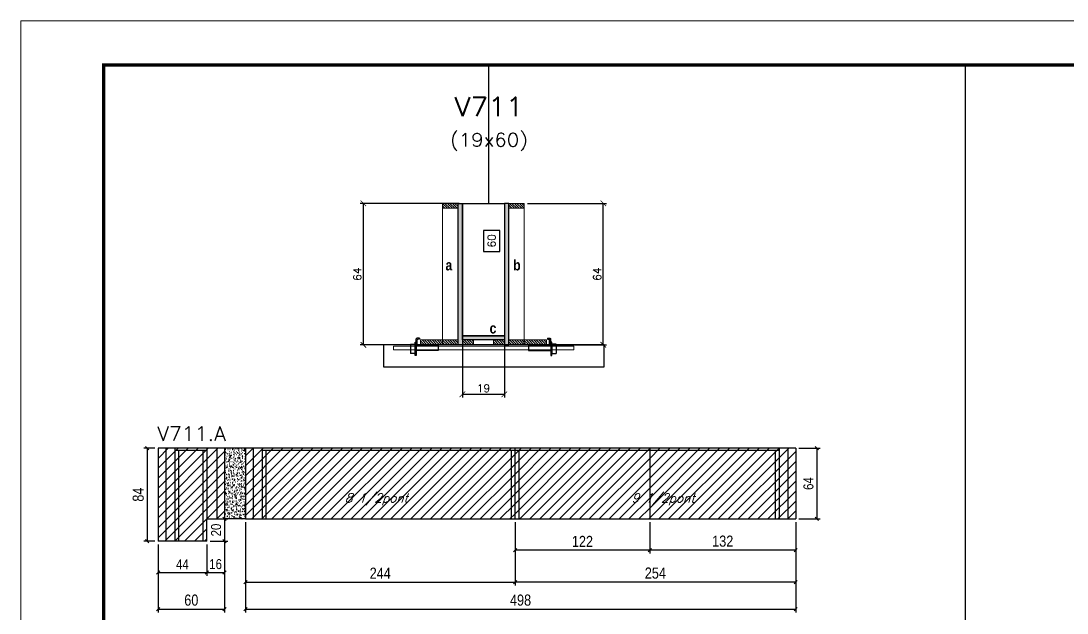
# Model space of a CAD drawing. Extents: x -20960 to -5926, y -2106 to 21915.
# Drawn here: x -10608 to -9662, y 16785 to 17321 of the extents above; entities that cross this region are included whole.
import ezdxf
from ezdxf.enums import TextEntityAlignment as Align

# ---------------------------------------------------------------- set-up
doc = ezdxf.new("R2010")
doc.units = 0
doc.linetypes.add('DASHED', pattern=[0.75, 0.5, -0.25])
doc.linetypes.add('HIDDEN', pattern=[0.375, 0.25, -0.125])
for name, color, linetype in [('barrote', 251, 'Continuous'), ('COTA', 241, 'Continuous'), ('Cota Seção (2x)', 4, 'Continuous'), ('detalhes', 4, 'Continuous'), ('Painéis', 200, 'Continuous'), ('presilha', 1, 'Continuous'), ('Reaproveitamento', 251, 'Continuous'), ('SARR_2.2x7', 40, 'Continuous'), ('SARR_3.5x7', 81, 'Continuous'), ('texto', 7, 'Continuous'), ('Texto de Titulo', 7, 'Continuous'), ('Texto Qtd Sarr', 242, 'Continuous')]:
    doc.layers.add(name, color=color, linetype=linetype)
for name, color, linetype, lineweight in [('CONCRETO', 251, 'Continuous', 25), ('Folhas', 255, 'Continuous', 9), ('Hachura', 251, 'Continuous', 9), ('Madeira', 126, 'Continuous', 18), ('SARRAFO DE PRESSAO', 251, 'DASHED', 9), ('SCO-___-LAJ', 2, 'Continuous', 0), ('Texto Seção', 7, 'Continuous', 15)]:
    doc.layers.add(name, color=color, linetype=linetype, lineweight=lineweight)
doc.styles.add('COTA TECNICA', font='techl___.ttf', dxfattribs={"height": 10})
doc.styles.add('COTA TECNICA-50', font='techl___.ttf', dxfattribs={"height": 9})
doc.styles.add('REGUA-120', font='ROMANS.shx', dxfattribs={"height": 15})
doc.styles.add('Romans', font='romans.shx')
doc.styles.add('TECNICA', font='techb___.ttf', dxfattribs={"height": 10})
doc.dimstyles.new('COTA PAINEL-50', dxfattribs={"dimtxt": 9, "dimasz": 3, "dimexe": 3, "dimexo": 3, "dimgap": 3, "dimtad": 1, "dimdec": 1, "dimzin": 12, "dimdsep": 46, "dimtxsty": 'COTA TECNICA-50', "dimblk1": 'OBLIQUE', "dimblk2": 'OBLIQUE', "dimsah": 1, "dimcen": 0.9, "dimclrd": 4, "dimclre": 4, "dimclrt": 240, "dimadec": 1, "dimazin": 3, "dimtfac": 1, "dimtdec": 1, "dimtmove": 0, "dimatfit": 3, "dimfxl": 1, "dimtolj": 1, "dimtzin": 12, "dimarcsym": 0})
doc.dimstyles.new('Cota Seção (2x)', dxfattribs={"dimtxt": 7, "dimasz": 5, "dimexe": 3, "dimexo": 3, "dimgap": 2, "dimtad": 3, "dimdec": 1, "dimlfac": 0.5, "dimzin": 12, "dimdsep": 46, "dimtxsty": 'Romans', "dimblk": 'ARCHTICK', "dimcen": 0, "dimclrd": 4, "dimclre": 4, "dimclrt": 1, "dimadec": 1, "dimazin": 3, "dimtfac": 1, "dimtdec": 1, "dimtmove": 0, "dimatfit": 3, "dimldrblk": 'OBLIQUE', "dimfxl": 1, "dimtolj": 1, "dimtzin": 12, "dimarcsym": 0})
doc.dimstyles.new('Cota Seção interna', dxfattribs={"dimtxt": 7, "dimasz": 6, "dimexe": 0.18, "dimexo": 2, "dimgap": -4, "dimtad": 3, "dimdec": 1, "dimlfac": 0.5, "dimzin": 12, "dimdsep": 46, "dimtxsty": 'Romans', "dimblk": 'ARCHTICK', "dimcen": 0.09, "dimse1": 1, "dimse2": 1, "dimsd1": 1, "dimsd2": 1, "dimclrd": 180, "dimclre": 5, "dimclrt": 1, "dimadec": 0, "dimazin": 3, "dimtfac": 1, "dimtdec": 1, "dimtofl": 0, "dimtmove": 0, "dimatfit": 3, "dimldrblk": 'ARCHTICK', "dimfxl": 1, "dimtolj": 1, "dimtzin": 0, "dimarcsym": 0})
doc.dimstyles.new('PAINEL', dxfattribs={"dimtxt": 10, "dimasz": 3, "dimexe": 3, "dimexo": 3, "dimgap": 3, "dimtad": 1, "dimdec": 1, "dimzin": 12, "dimdsep": 46, "dimtxsty": 'COTA TECNICA', "dimblk1": 'OBLIQUE', "dimblk2": 'OBLIQUE', "dimsah": 1, "dimcen": 0.9, "dimclrd": 4, "dimclre": 4, "dimclrt": 240, "dimadec": 1, "dimazin": 3, "dimtfac": 1, "dimtdec": 1, "dimtmove": 0, "dimatfit": 3, "dimfxl": 1, "dimtolj": 1, "dimtzin": 12, "dimarcsym": 0})
pattern_1 = [(315, (12747.7278, 8798.4468), (1.12253202, 1.12253202), [])]
pattern_2 = [(315, (12747.7278, 8724.8468), (1.12253202, 1.12253202), [])]
pattern_3 = [(45, (-148418.872, -14867.5354), (-4.49012806, 4.49012806), [])]

# ---------------------------------------------------------------- blocks, each defined once
blk = doc.blocks.new('9999999999')
at = {"layer": 'Folhas'}
blk.add_lwpolyline([(98138.98, 34190.21), (99623.98, 34190.21), (99623.98, 35240.21), (98138.98, 35240.21)], close=True, dxfattribs=at)
at = {"layer": 'Folhas', "color": 30, "const_width": 3}
blk.add_lwpolyline([(98213.98, 34230.21), (99583.98, 34230.21), (99583.98, 35200.21), (98213.98, 35200.21)], close=True, dxfattribs=at)
blk = doc.blocks.new('_Oblique')
at = {"color": 0, "linetype": 'ByBlock', "lineweight": -2}
blk.add_line((-0.5, -0.5), (0.5, 0.5), dxfattribs=at)
blk = doc.blocks.new('*D488')
at = {"layer": 'COTA', "color": 4, "linetype": 'ByBlock', "lineweight": -2, "transparency": 16777216}
for p, q in [((-10487.28, 16934.59), (-10497.21, 16934.59)), ((-10494.21, 16934.59), (-10494.21, 16850.59)), ((-10487.28, 16850.59), (-10497.21, 16850.59))]:
    blk.add_line(p, q, dxfattribs=at)
at = {"layer": 'Defpoints', "color": 0, "linetype": 'ByBlock', "transparency": 16777216}
for p in [(-10484.28, 16934.59), (-10494.21, 16850.59), (-10484.28, 16850.59)]:
    blk.add_point(p, dxfattribs=at)
at = {"layer": 'COTA', "color": 4, "linetype": 'ByBlock', "lineweight": -2, "transparency": 16777216, "xscale": 3, "yscale": 3, "zscale": 3}
for p, rotation in [((-10494.21, 16934.59), 90), ((-10494.21, 16850.59), 270)]:
    blk.add_blockref('_Oblique', p, dxfattribs=dict(at, rotation=rotation))
at = {"layer": 'COTA', "color": 240, "linetype": 'ByBlock', "transparency": 16777216, "insert": (-10502.31, 16892.59), "char_height": 10, "attachment_point": 5, "rotation": 90, "style": 'COTA TECNICA'}
blk.add_mtext('\\A1;84', dxfattribs=at)
blk = doc.blocks.new('*D489')
at = {"layer": 'COTA', "color": 4, "linetype": 'ByBlock', "lineweight": -2, "transparency": 16777216}
for p, q in [((-10424.28, 16867.59), (-10424.28, 16786.03)), ((-10484.28, 16847.59), (-10484.28, 16786.03)), ((-10484.28, 16789.03), (-10424.28, 16789.03))]:
    blk.add_line(p, q, dxfattribs=at)
at = {"layer": 'Defpoints', "color": 0, "linetype": 'ByBlock', "transparency": 16777216}
for p in [(-10424.28, 16870.59), (-10484.28, 16850.59), (-10424.28, 16789.03)]:
    blk.add_point(p, dxfattribs=at)
at = {"layer": 'COTA', "color": 4, "linetype": 'ByBlock', "lineweight": -2, "transparency": 16777216, "xscale": 3, "yscale": 3, "zscale": 3, "rotation": 180}
blk.add_blockref('_Oblique', (-10484.28, 16789.03), dxfattribs=at)
at = {"layer": 'COTA', "color": 4, "linetype": 'ByBlock', "lineweight": -2, "transparency": 16777216, "xscale": 3, "yscale": 3, "zscale": 3}
blk.add_blockref('_Oblique', (-10424.28, 16789.03), dxfattribs=at)
at = {"layer": 'COTA', "color": 240, "linetype": 'ByBlock', "transparency": 16777216, "insert": (-10454.28, 16797.13), "char_height": 10, "attachment_point": 5, "style": 'COTA TECNICA'}
blk.add_mtext('\\A1;60', dxfattribs=at)
blk = doc.blocks.new('*D490')
at = {"layer": 'COTA', "color": 4, "linetype": 'ByBlock', "lineweight": -2, "transparency": 16777216}
for p, q in [((-10405.28, 16867.59), (-10405.28, 16810.46)), ((-10161.28, 16867.59), (-10161.28, 16810.46)), ((-10405.28, 16813.46), (-10161.28, 16813.46))]:
    blk.add_line(p, q, dxfattribs=at)
at = {"layer": 'Defpoints', "color": 0, "linetype": 'ByBlock', "transparency": 16777216}
for p in [(-10405.28, 16870.59), (-10161.28, 16870.59), (-10161.28, 16813.46)]:
    blk.add_point(p, dxfattribs=at)
at = {"layer": 'COTA', "color": 4, "linetype": 'ByBlock', "lineweight": -2, "transparency": 16777216, "xscale": 3, "yscale": 3, "zscale": 3, "rotation": 180}
blk.add_blockref('_Oblique', (-10405.28, 16813.46), dxfattribs=at)
at = {"layer": 'COTA', "color": 4, "linetype": 'ByBlock', "lineweight": -2, "transparency": 16777216, "xscale": 3, "yscale": 3, "zscale": 3}
blk.add_blockref('_Oblique', (-10161.28, 16813.46), dxfattribs=at)
at = {"layer": 'COTA', "color": 240, "linetype": 'ByBlock', "transparency": 16777216, "insert": (-10283.28, 16821.54), "char_height": 10, "attachment_point": 5, "style": 'COTA TECNICA'}
blk.add_mtext('\\A1;244', dxfattribs=at)
blk = doc.blocks.new('*D491')
at = {"layer": 'COTA', "color": 4, "linetype": 'ByBlock', "lineweight": -2, "transparency": 16777216}
for p, q in [((-10161.28, 16867.59), (-10161.28, 16810.46)), ((-9907.28, 16867.59), (-9907.28, 16810.46)), ((-9907.28, 16813.46), (-10161.28, 16813.46))]:
    blk.add_line(p, q, dxfattribs=at)
at = {"layer": 'Defpoints', "color": 0, "linetype": 'ByBlock', "transparency": 16777216}
for p in [(-10161.28, 16870.59), (-9907.28, 16870.59), (-10161.28, 16813.46)]:
    blk.add_point(p, dxfattribs=at)
at = {"layer": 'COTA', "color": 4, "linetype": 'ByBlock', "lineweight": -2, "transparency": 16777216, "xscale": 3, "yscale": 3, "zscale": 3, "rotation": 180}
blk.add_blockref('_Oblique', (-10161.28, 16813.46), dxfattribs=at)
at = {"layer": 'COTA', "color": 4, "linetype": 'ByBlock', "lineweight": -2, "transparency": 16777216, "xscale": 3, "yscale": 3, "zscale": 3}
blk.add_blockref('_Oblique', (-9907.28, 16813.46), dxfattribs=at)
at = {"layer": 'COTA', "color": 240, "linetype": 'ByBlock', "transparency": 16777216, "insert": (-10034.28, 16821.57), "char_height": 10, "attachment_point": 5, "style": 'COTA TECNICA'}
blk.add_mtext('\\A1;254', dxfattribs=at)
blk = doc.blocks.new('*D492')
at = {"layer": 'COTA', "color": 4, "linetype": 'ByBlock', "lineweight": -2, "transparency": 16777216}
for p, q in [((-10039.28, 16867.59), (-10039.28, 16839.23)), ((-9907.28, 16867.59), (-9907.28, 16839.23)), ((-9907.28, 16842.23), (-10039.28, 16842.23))]:
    blk.add_line(p, q, dxfattribs=at)
at = {"layer": 'Defpoints', "color": 0, "linetype": 'ByBlock', "transparency": 16777216}
for p in [(-10039.28, 16870.59), (-9907.28, 16870.59), (-10039.28, 16842.23)]:
    blk.add_point(p, dxfattribs=at)
at = {"layer": 'COTA', "color": 4, "linetype": 'ByBlock', "lineweight": -2, "transparency": 16777216, "xscale": 3, "yscale": 3, "zscale": 3, "rotation": 180}
blk.add_blockref('_Oblique', (-10039.28, 16842.23), dxfattribs=at)
at = {"layer": 'COTA', "color": 4, "linetype": 'ByBlock', "lineweight": -2, "transparency": 16777216, "xscale": 3, "yscale": 3, "zscale": 3}
blk.add_blockref('_Oblique', (-9907.28, 16842.23), dxfattribs=at)
at = {"layer": 'COTA', "color": 240, "linetype": 'ByBlock', "transparency": 16777216, "insert": (-9973.28, 16850.45), "char_height": 10, "attachment_point": 5, "style": 'COTA TECNICA'}
blk.add_mtext('\\A1;132', dxfattribs=at)
blk = doc.blocks.new('*D493')
at = {"layer": 'COTA', "color": 4, "linetype": 'ByBlock', "lineweight": -2, "transparency": 16777216}
for p, q in [((-10161.28, 16867.59), (-10161.28, 16839.23)), ((-10039.28, 16867.59), (-10039.28, 16839.23)), ((-10039.28, 16842.23), (-10161.28, 16842.23))]:
    blk.add_line(p, q, dxfattribs=at)
at = {"layer": 'Defpoints', "color": 0, "linetype": 'ByBlock', "transparency": 16777216}
for p in [(-10161.28, 16870.59), (-10039.28, 16870.59), (-10161.28, 16842.23)]:
    blk.add_point(p, dxfattribs=at)
at = {"layer": 'COTA', "color": 4, "linetype": 'ByBlock', "lineweight": -2, "transparency": 16777216, "xscale": 3, "yscale": 3, "zscale": 3, "rotation": 180}
blk.add_blockref('_Oblique', (-10161.28, 16842.23), dxfattribs=at)
at = {"layer": 'COTA', "color": 4, "linetype": 'ByBlock', "lineweight": -2, "transparency": 16777216, "xscale": 3, "yscale": 3, "zscale": 3}
blk.add_blockref('_Oblique', (-10039.28, 16842.23), dxfattribs=at)
at = {"layer": 'COTA', "color": 240, "linetype": 'ByBlock', "transparency": 16777216, "insert": (-10100.28, 16850.29), "char_height": 10, "attachment_point": 5, "style": 'COTA TECNICA'}
blk.add_mtext('\\A1;122', dxfattribs=at)
blk = doc.blocks.new('_ArchTick')
at = {"color": 0, "linetype": 'ByBlock', "const_width": 0.15}
blk.add_lwpolyline([(-0.5, -0.5), (0.5, 0.5)], dxfattribs=at)
blk = doc.blocks.new('*D494')
at = {"layer": 'COTA', "color": 4, "lineweight": -2, "transparency": 16777216}
for p, q in [((-10211.89, 17156.09), (-10301.54, 17156.09)), ((-10298.54, 17028.09), (-10298.54, 17156.09)), ((-10249.89, 17028.09), (-10301.54, 17028.09))]:
    blk.add_line(p, q, dxfattribs=at)
at = {"layer": 'Defpoints', "color": 0, "transparency": 16777216}
for p in [(-10298.54, 17156.09), (-10208.89, 17156.09), (-10246.89, 17028.09)]:
    blk.add_point(p, dxfattribs=at)
at = {"layer": 'COTA', "color": 4, "lineweight": -2, "transparency": 16777216, "xscale": 5, "yscale": 5, "zscale": 5}
for p, rotation in [((-10298.54, 17156.09), 90), ((-10298.54, 17028.09), 270)]:
    blk.add_blockref('_ArchTick', p, dxfattribs=dict(at, rotation=rotation))
at = {"layer": 'COTA', "color": 1, "transparency": 16777216, "insert": (-10304.04, 17092.09), "char_height": 7, "attachment_point": 5, "rotation": 90, "style": 'Romans'}
blk.add_mtext('\\A1;64', dxfattribs=at)
blk = doc.blocks.new('*D495')
at = {"layer": 'COTA', "color": 4, "lineweight": -2, "transparency": 16777216}
for p, q in [((-10149.9, 17156.09), (-10078.42, 17156.09)), ((-10081.42, 17028.09), (-10081.42, 17156.09)), ((-10129.89, 17028.09), (-10078.42, 17028.09))]:
    blk.add_line(p, q, dxfattribs=at)
at = {"layer": 'Defpoints', "color": 0, "transparency": 16777216}
for p in [(-10152.9, 17156.09), (-10081.42, 17156.09), (-10132.89, 17028.09)]:
    blk.add_point(p, dxfattribs=at)
at = {"layer": 'COTA', "color": 4, "lineweight": -2, "transparency": 16777216, "xscale": 5, "yscale": 5, "zscale": 5}
for p, rotation in [((-10081.42, 17156.09), 90), ((-10081.42, 17028.09), 270)]:
    blk.add_blockref('_ArchTick', p, dxfattribs=dict(at, rotation=rotation))
at = {"layer": 'COTA', "color": 1, "transparency": 16777216, "insert": (-10086.92, 17092.09), "char_height": 7, "attachment_point": 5, "rotation": 90, "style": 'Romans'}
blk.add_mtext('\\A1;64', dxfattribs=at)
blk = doc.blocks.new('*D496')
at = {"layer": 'Cota Seção (2x)', "color": 180, "lineweight": -2, "transparency": 16777216}
for p, q in [((-10174.9, 17131.59), (-10189.9, 17131.59)), ((-10189.9, 17131.59), (-10189.9, 17112.59)), ((-10174.9, 17112.59), (-10174.9, 17131.59)), ((-10189.9, 17112.59), (-10174.9, 17112.59))]:
    blk.add_line(p, q, dxfattribs=at)
at = {"layer": 'Defpoints', "color": 0, "transparency": 16777216}
for p in [(-10170.9, 17156.09), (-10170.9, 17156.09), (-10170.89, 17036.09)]:
    blk.add_point(p, dxfattribs=at)
at = {"layer": 'Cota Seção (2x)', "color": 1, "transparency": 16777216, "insert": (-10182.4, 17122.09), "char_height": 7, "attachment_point": 5, "rotation": 90, "style": 'Romans'}
blk.add_mtext('\\A1;60', dxfattribs=at)
blk = doc.blocks.new('titulo1')
at = {"layer": 'Defpoints', "color": 252, "linetype": 'HIDDEN', "ltscale": 2}
blk.add_line((0, 0), (0, 125), dxfattribs=at)
at = {"layer": 'Defpoints', "style": 'Romans', "oblique": 15}
blk.add_attdef('FOLHA', text='', height=10, dxfattribs=at).set_placement((0, 15.58), align=Align.MIDDLE_CENTER)
at = {"layer": 'Texto Qtd Sarr', "color": 3, "style": 'Romans', "oblique": 15}
for tag, height, p in [('TITULO', 17, (0, 71.45)), ('SEÇÃO', 12, (0, 41.55))]:
    blk.add_attdef(tag, text='', height=height, dxfattribs=at).set_placement(p, align=Align.MIDDLE_CENTER)
blk = doc.blocks.new('PRESILHA METÁLICA 1')
at = {"layer": 'presilha'}
for p, q in [((6, 15.5), (7.5, 15.5)), ((6, -2.5), (6, 15.5)), ((7.5, 10.6), (7.5, 19.9)), ((7.5, 15.5), (7.5, -2.5)), ((12, 21), (8.6, 21)), ((9, 11.6), (9, 18.9)), ((12, 19.5), (9.6, 19.5)), ((12, 21), (12, 19.5)), ((0, 13), (6, 13)), ((0, 13), (0, 0)), ((6, 0), (0, 0)), ((6, 13), (6, 0)), ((37.5, 4.1), (7.5, 4.1)), ((37.5, 11), (9.6, 11)), ((37.5, 11), (37.5, 4.1)), ((7.5, -2.5), (6, -2.5))]:
    blk.add_line(p, q, dxfattribs=at)
for centre, radius, start, end in [((8.6, 19.9), 1.14, 90, 180), ((9.6, 18.9), 0.57, 90, 180), ((9.6, 11.6), 0.57, 180, 270)]:
    blk.add_arc(centre, radius, start, end, dxfattribs=at)
blk = doc.blocks.new('*D497')
at = {"layer": 'COTA', "color": 4, "lineweight": -2, "transparency": 16777216}
for p, q in [((-10208.89, 17029.49), (-10208.89, 16980.36)), ((-10170.89, 17029.49), (-10170.89, 16980.36)), ((-10208.89, 16983.36), (-10170.89, 16983.36))]:
    blk.add_line(p, q, dxfattribs=at)
at = {"layer": 'Defpoints', "color": 0, "transparency": 16777216}
for p in [(-10208.89, 17032.49), (-10170.89, 17032.49), (-10170.89, 16983.36)]:
    blk.add_point(p, dxfattribs=at)
at = {"layer": 'COTA', "color": 4, "lineweight": -2, "transparency": 16777216, "xscale": 5, "yscale": 5, "zscale": 5, "rotation": 180}
blk.add_blockref('_ArchTick', (-10208.89, 16983.36), dxfattribs=at)
at = {"layer": 'COTA', "color": 4, "lineweight": -2, "transparency": 16777216, "xscale": 5, "yscale": 5, "zscale": 5}
blk.add_blockref('_ArchTick', (-10170.89, 16983.36), dxfattribs=at)
at = {"layer": 'COTA', "color": 1, "transparency": 16777216, "insert": (-10189.89, 16988.86), "char_height": 7, "attachment_point": 5, "style": 'Romans'}
blk.add_mtext('\\A1;19', dxfattribs=at)
blk = doc.blocks.new('*D550')
at = {"layer": 'COTA', "color": 4, "lineweight": -2, "ltscale": 25, "transparency": 16777216}
for p, q in [((-10405.28, 16867.59), (-10405.28, 16786.03)), ((-9907.28, 16867.59), (-9907.28, 16786.03)), ((-10405.28, 16789.03), (-9907.28, 16789.03))]:
    blk.add_line(p, q, dxfattribs=at)
at = {"layer": 'Defpoints', "color": 0, "ltscale": 25, "transparency": 16777216}
for p in [(-10405.28, 16870.59), (-9907.28, 16870.59), (-9907.28, 16789.03)]:
    blk.add_point(p, dxfattribs=at)
at = {"layer": 'COTA', "color": 4, "lineweight": -2, "ltscale": 25, "transparency": 16777216, "xscale": 3, "yscale": 3, "zscale": 3, "rotation": 180}
blk.add_blockref('_Oblique', (-10405.28, 16789.03), dxfattribs=at)
at = {"layer": 'COTA', "color": 4, "lineweight": -2, "ltscale": 25, "transparency": 16777216, "xscale": 3, "yscale": 3, "zscale": 3}
blk.add_blockref('_Oblique', (-9907.28, 16789.03), dxfattribs=at)
at = {"layer": 'COTA', "color": 240, "ltscale": 25, "transparency": 16777216, "insert": (-10156.28, 16797.13), "char_height": 10, "attachment_point": 5, "style": 'COTA TECNICA'}
blk.add_mtext('\\A1;498', dxfattribs=at)
blk = doc.blocks.new('*D552')
at = {"layer": 'COTA', "color": 4, "lineweight": -2, "transparency": 16777216}
for p, q in [((-10484.28, 16847.59), (-10484.28, 16819.1)), ((-10440.28, 16847.59), (-10440.28, 16819.1)), ((-10484.28, 16822.1), (-10440.28, 16822.1))]:
    blk.add_line(p, q, dxfattribs=at)
at = {"layer": 'Defpoints', "color": 0, "transparency": 16777216}
for p in [(-10484.28, 16850.59), (-10440.28, 16850.59), (-10440.28, 16822.1)]:
    blk.add_point(p, dxfattribs=at)
at = {"layer": 'COTA', "color": 4, "lineweight": -2, "transparency": 16777216, "xscale": 3, "yscale": 3, "zscale": 3, "rotation": 180}
blk.add_blockref('_Oblique', (-10484.28, 16822.1), dxfattribs=at)
at = {"layer": 'COTA', "color": 4, "lineweight": -2, "transparency": 16777216, "xscale": 3, "yscale": 3, "zscale": 3}
blk.add_blockref('_Oblique', (-10440.28, 16822.1), dxfattribs=at)
at = {"layer": 'COTA', "color": 240, "transparency": 16777216, "insert": (-10462.28, 16829.67), "char_height": 9, "attachment_point": 5, "style": 'COTA TECNICA-50'}
blk.add_mtext('\\A1;44', dxfattribs=at)
blk = doc.blocks.new('*D553')
at = {"layer": 'COTA', "color": 4, "lineweight": -2, "transparency": 16777216}
for p, q in [((-10437.28, 16870.59), (-10421.28, 16870.59)), ((-10424.28, 16870.59), (-10424.28, 16850.59)), ((-10437.28, 16850.59), (-10421.28, 16850.59))]:
    blk.add_line(p, q, dxfattribs=at)
at = {"layer": 'Defpoints', "color": 0, "transparency": 16777216}
for p in [(-10440.28, 16870.59), (-10440.28, 16850.59), (-10424.28, 16850.59)]:
    blk.add_point(p, dxfattribs=at)
at = {"layer": 'COTA', "color": 4, "lineweight": -2, "transparency": 16777216, "xscale": 3, "yscale": 3, "zscale": 3}
for p, rotation in [((-10424.28, 16870.59), 90), ((-10424.28, 16850.59), 270)]:
    blk.add_blockref('_Oblique', p, dxfattribs=dict(at, rotation=rotation))
at = {"layer": 'COTA', "color": 240, "transparency": 16777216, "insert": (-10431.87, 16860.59), "char_height": 9, "attachment_point": 5, "rotation": 90, "style": 'COTA TECNICA-50'}
blk.add_mtext('\\A1;20', dxfattribs=at)
blk = doc.blocks.new('*D498')
at = {"layer": 'COTA', "color": 4, "lineweight": -2, "transparency": 16777216}
for p, q in [((-10424.28, 16867.59), (-10424.28, 16819.1)), ((-10440.28, 16847.59), (-10440.28, 16819.1)), ((-10440.28, 16822.1), (-10424.28, 16822.1))]:
    blk.add_line(p, q, dxfattribs=at)
at = {"layer": 'Defpoints', "color": 0, "transparency": 16777216}
for p in [(-10424.28, 16870.59), (-10440.28, 16850.59), (-10424.28, 16822.1)]:
    blk.add_point(p, dxfattribs=at)
at = {"layer": 'COTA', "color": 4, "lineweight": -2, "transparency": 16777216, "xscale": 3, "yscale": 3, "zscale": 3, "rotation": 180}
blk.add_blockref('_Oblique', (-10440.28, 16822.1), dxfattribs=at)
at = {"layer": 'COTA', "color": 4, "lineweight": -2, "transparency": 16777216, "xscale": 3, "yscale": 3, "zscale": 3}
blk.add_blockref('_Oblique', (-10424.28, 16822.1), dxfattribs=at)
at = {"layer": 'COTA', "color": 240, "transparency": 16777216, "insert": (-10432.28, 16829.69), "char_height": 9, "attachment_point": 5, "style": 'COTA TECNICA-50'}
blk.add_mtext('\\A1;16', dxfattribs=at)
blk = doc.blocks.new('*D554')
at = {"layer": 'COTA', "color": 4, "lineweight": -2, "transparency": 16777216}
for p, q in [((-9904.28, 16934.59), (-9885.09, 16934.59)), ((-9888.09, 16934.59), (-9888.09, 16870.59)), ((-9904.28, 16870.59), (-9885.09, 16870.59))]:
    blk.add_line(p, q, dxfattribs=at)
at = {"layer": 'Defpoints', "color": 0, "transparency": 16777216}
for p in [(-9907.28, 16934.59), (-9907.28, 16870.59), (-9888.09, 16870.59)]:
    blk.add_point(p, dxfattribs=at)
at = {"layer": 'COTA', "color": 4, "lineweight": -2, "transparency": 16777216, "xscale": 3, "yscale": 3, "zscale": 3}
for p, rotation in [((-9888.09, 16934.59), 90), ((-9888.09, 16870.59), 270)]:
    blk.add_blockref('_Oblique', p, dxfattribs=dict(at, rotation=rotation))
at = {"layer": 'COTA', "color": 240, "transparency": 16777216, "insert": (-9895.68, 16902.59), "char_height": 9, "attachment_point": 5, "rotation": 90, "style": 'COTA TECNICA-50'}
blk.add_mtext('\\A1;64', dxfattribs=at)

msp = doc.modelspace()

# ---------------------------------------------------------------- hatches: boundary and pattern name
at = {"layer": 'COTA', "linetype": 'ByBlock'}
h = msp.add_hatch(dxfattribs=at)
h.set_pattern_fill('AR-CONC', color=256, scale=0.03)
h.set_pattern_definition([(50, (-144046.1283, -14418.377), (5.46554007, -0.47817257), [0.5715, -6.2865]), (355, (-144046.1283, -14418.377), (-1.05730264, 5.73170536), [0.4572, -5.02921753]), (100.4514447, (-144045.673, -14418.417), (4.40823741, 5.25353256), [0.48570026, -5.34270734]), (46.1842, (-144046.128, -14416.853), (8.13237123, -1.26126984), [0.85725, -9.42975]), (96.6355576, (-144045.4506, -14416.958), (7.122124, 7.42278374), [0.7285507, -8.01406824]), (351.184151, (-144046.128, -14416.853), (7.122124, 7.42278374), [0.685799, -7.54379196]), (21, (-144045.3663, -14417.234), (4.54843174, -3.06795595), [0.5715, -6.2865]), (326, (-144045.3663, -14417.234), (1.85406085, 5.52563898), [0.4572, -5.0292]), (71.451445, (-144044.987, -14417.4896), (6.40249258, 2.45768307), [0.48570026, -5.34269813]), (37.5, (-144046.1283, -14418.377), (0.092658098, 2.536651166), [0, -4.96824, 0, -5.1054, 0, -5.04825]), (7.5, (-144046.1283, -14418.377), (2.004589875, 3.005417245), [0, -2.91084, 0, -4.85394, 0, -1.92405]), (327.5, (-144047.8276, -14418.377), (4.067717855, -0.17186232), [0, -1.905, 0, -5.9436, 0, -7.8867]), (317.5, (-144048.5896, -14418.377), (4.44387544, 0.76279473), [0, -2.4765, 0, -3.94716, 0, -5.6007])])
h.paths.add_polyline_path([(-10405.28, 16934.59), (-10424.28, 16934.59), (-10424.28, 16870.59), (-10405.28, 16870.59)])
at = {"layer": 'Hachura'}
h = msp.add_hatch(dxfattribs=at)
h.set_pattern_fill('ANSI31', color=256, scale=0.5, angle=270, style=0)
h.set_pattern_definition([(315, (12747.7278, 8848.4468), (1.12253202, 1.12253202), [])])
h.paths.add_polyline_path([(-10212.89, 17151.69), (-10212.89, 17156.09), (-10226.89, 17156.09), (-10226.89, 17151.69)])
h = msp.add_hatch(color=256, dxfattribs=at)
h.dxf.hatch_style = 1
h.paths.add_polyline_path([(-10212.89, 17156.09), (-10208.89, 17156.09), (-10208.89, 17028.09), (-10212.89, 17028.09)])
h = msp.add_hatch(color=256, dxfattribs=at)
h.dxf.hatch_style = 1
h.paths.add_polyline_path([(-10166.9, 17156.09), (-10170.9, 17156.09), (-10170.89, 17028.09), (-10166.89, 17028.09)])
h = msp.add_hatch(dxfattribs=at)
h.set_pattern_fill('ANSI31', color=256, scale=0.5, angle=270, style=0)
h.set_pattern_definition([(315, (12747.7374, 8848.4468), (1.12253202, 1.12253202), [])])
h.paths.add_polyline_path([(-10166.9, 17151.69), (-10166.9, 17156.09), (-10152.9, 17156.09), (-10152.9, 17151.69)])
h = msp.add_hatch(color=256, dxfattribs=at)
h.dxf.hatch_style = 1
h.paths.add_polyline_path([(-10208.89, 17032.49), (-10208.89, 17036.09), (-10170.89, 17036.09), (-10170.89, 17032.49)])
h = msp.add_hatch(dxfattribs=at)
h.set_pattern_fill('ANSI31', color=256, scale=0.5, angle=270, style=0)
h.set_pattern_definition(pattern_1)
h.paths.add_polyline_path([(-10246.89, 17028.09), (-10246.89, 17032.49), (-10226.89, 17032.49), (-10226.89, 17028.09)])
h = msp.add_hatch(dxfattribs=at)
h.set_pattern_fill('ANSI31', color=256, scale=0.5, angle=270, style=0)
h.set_pattern_definition(pattern_2)
h.paths.add_polyline_path([(-10212.89, 17028.09), (-10212.89, 17032.49), (-10226.89, 17032.49), (-10226.89, 17028.09)])
h = msp.add_hatch(dxfattribs=at)
h.set_pattern_fill('ANSI31', color=256, scale=0.5, angle=270, style=0)
h.set_pattern_definition(pattern_1)
h.paths.add_polyline_path([(-10208.89, 17028.09), (-10208.89, 17032.49), (-10198.89, 17032.49), (-10198.89, 17028.09)])
h = msp.add_hatch(dxfattribs=at)
h.set_pattern_fill('ANSI31', color=256, scale=0.5, angle=270, style=0)
h.set_pattern_definition(pattern_1)
h.paths.add_polyline_path([(-10170.89, 17028.09), (-10170.89, 17032.49), (-10180.89, 17032.49), (-10180.89, 17028.09)])
h = msp.add_hatch(dxfattribs=at)
h.set_pattern_fill('ANSI31', color=256, scale=0.5, angle=270, style=0)
h.set_pattern_definition(pattern_2)
h.paths.add_polyline_path([(-10166.89, 17028.09), (-10166.89, 17032.49), (-10152.89, 17032.49), (-10152.89, 17028.09)])
h = msp.add_hatch(dxfattribs=at)
h.set_pattern_fill('ANSI31', color=256, scale=0.5, angle=270, style=0)
h.set_pattern_definition(pattern_1)
h.paths.add_polyline_path([(-10132.89, 17028.09), (-10132.89, 17032.49), (-10152.89, 17032.49), (-10152.89, 17028.09)])
at = {"layer": 'Reaproveitamento', "linetype": 'ByBlock'}
h = msp.add_hatch(dxfattribs=at)
h.set_pattern_fill('ANSI31', color=256, scale=2)
h.set_pattern_definition([(45, (-148863.872, -14867.5354), (-4.49012806, 4.49012806), [])])
h.paths.add_polyline_path([(-10440.28, 16870.59), (-10424.28, 16870.59), (-10424.28, 16934.59), (-10484.28, 16934.59), (-10484.28, 16850.59), (-10440.28, 16850.59)])
h = msp.add_hatch(dxfattribs=at)
h.set_pattern_fill('ANSI31', color=256, scale=2)
h.set_pattern_definition(pattern_3)
h.paths.add_polyline_path([(-10161.28, 16934.59), (-10405.28, 16934.59), (-10405.28, 16870.59), (-10260.28, 16870.59), (-10161.28, 16870.59)])
h.paths.add_polyline_path([(-10323.12, 16880.26), (-10255.5, 16880.26), (-10250, 16896.23), (-10317.62, 16896.23)], flags=24)
h = msp.add_hatch(dxfattribs=at)
h.set_pattern_fill('ANSI31', color=256, scale=2)
h.set_pattern_definition(pattern_3)
h.paths.add_polyline_path([(-10039.28, 16934.59), (-10161.28, 16934.59), (-10161.28, 16870.59), (-10039.28, 16870.59)])
h = msp.add_hatch(dxfattribs=at)
h.set_pattern_fill('ANSI31', color=256, scale=2)
h.set_pattern_definition(pattern_3)
h.paths.add_polyline_path([(-9907.28, 16934.59), (-10039.28, 16934.59), (-10039.28, 16870.59), (-9907.28, 16870.59)])

# ---------------------------------------------------------------- linework, layer by layer
at = {"layer": 'barrote'}
msp.add_lwpolyline([(-10280.35, 17008.09), (-10080.76, 17008.09), (-10080.76, 17028.09), (-10280.35, 17028.09)], close=True, dxfattribs=at)
at = {"layer": 'CONCRETO'}
msp.add_lwpolyline([(-10208.89, 17156.09), (-10170.89, 17156.09), (-10170.89, 17036.09), (-10208.89, 17036.09), (-10208.89, 17156.09)], close=True, dxfattribs=at)
at = {"layer": 'COTA', "linetype": 'ByBlock'}
for p, q in [((-9753.86, 17281.09), (-9753.86, 16510.33)), ((-10405.28, 16934.59), (-10424.28, 16934.59)), ((-10405.28, 16870.59), (-10424.28, 16870.59))]:
    msp.add_line(p, q, dxfattribs=at)
at = {"layer": 'Madeira'}
for points in [[(-10212.89, 17151.69), (-10212.89, 17156.09), (-10226.89, 17156.09), (-10226.89, 17151.69)], [(-10212.89, 17156.09), (-10226.89, 17156.09), (-10226.89, 17028.09), (-10212.89, 17028.09)], [(-10166.9, 17151.69), (-10166.9, 17156.09), (-10152.9, 17156.09), (-10152.9, 17151.69)], [(-10166.9, 17156.09), (-10152.9, 17156.09), (-10152.89, 17028.09), (-10166.89, 17028.09)], [(-10246.89, 17028.09), (-10246.89, 17032.49), (-10226.89, 17032.49), (-10226.89, 17028.09)], [(-10212.89, 17028.09), (-10212.89, 17032.49), (-10226.89, 17032.49), (-10226.89, 17028.09)], [(-10208.89, 17028.09), (-10208.89, 17032.49), (-10198.89, 17032.49), (-10198.89, 17028.09)], [(-10170.89, 17028.09), (-10170.89, 17032.49), (-10180.89, 17032.49), (-10180.89, 17028.09)], [(-10166.89, 17028.09), (-10166.89, 17032.49), (-10152.89, 17032.49), (-10152.89, 17028.09)], [(-10132.89, 17028.09), (-10132.89, 17032.49), (-10152.89, 17032.49), (-10152.89, 17028.09)]]:
    msp.add_lwpolyline(points, close=True, dxfattribs=at)
at = {"layer": 'Painéis', "linetype": 'ByBlock'}
for p, q in [((-10484.28, 16934.59), (-10484.28, 16850.59)), ((-10424.28, 16934.59), (-10484.28, 16934.59)), ((-10424.28, 16934.59), (-10424.28, 16870.59)), ((-9907.28, 16934.59), (-10405.28, 16934.59)), ((-10405.28, 16934.59), (-10405.28, 16870.59)), ((-10161.28, 16870.59), (-10161.28, 16934.59)), ((-10039.28, 16934.59), (-10039.28, 16870.59)), ((-9907.28, 16934.59), (-9907.28, 16870.59)), ((-10415.85, 16912.59), (-10416, 16912.59)), ((-10440.28, 16850.59), (-10440.28, 16870.59)), ((-10440.28, 16870.59), (-10424.28, 16870.59)), ((-10405.28, 16870.59), (-9907.28, 16870.59)), ((-10440.28, 16850.59), (-10484.28, 16850.59))]:
    msp.add_line(p, q, dxfattribs=at)
at = {"layer": 'Painéis'}
for points in [[(-10212.89, 17156.09), (-10208.89, 17156.09), (-10208.89, 17028.09), (-10212.89, 17028.09)], [(-10166.9, 17156.09), (-10170.9, 17156.09), (-10170.89, 17028.09), (-10166.89, 17028.09)], [(-10208.89, 17032.49), (-10208.89, 17036.09), (-10170.89, 17036.09), (-10170.89, 17032.49)]]:
    msp.add_lwpolyline(points, close=True, dxfattribs=at)
at = {"layer": 'SARR_2.2x7', "linetype": 'Continuous'}
for p, q in [((-10477.28, 16934.59), (-10477.28, 16850.59)), ((-10440.28, 16932.39), (-10469.28, 16932.39)), ((-10431.28, 16934.59), (-10431.28, 16870.59)), ((-10398.28, 16934.59), (-10398.28, 16870.59)), ((-10161.28, 16932.39), (-10390.28, 16932.39)), ((-9922.28, 16932.39), (-10161.28, 16932.39)), ((-9914.28, 16934.59), (-9914.28, 16870.59))]:
    msp.add_line(p, q, dxfattribs=at)
at = {"layer": 'SARR_3.5x7'}
for p, q in [((-10469.28, 16934.59), (-10469.28, 16850.59)), ((-10465.78, 16932.39), (-10465.78, 16850.59)), ((-10443.78, 16932.39), (-10443.78, 16850.59)), ((-10440.28, 16934.59), (-10440.28, 16870.59)), ((-10390.28, 16934.59), (-10390.28, 16870.59)), ((-10386.78, 16932.39), (-10386.78, 16870.59)), ((-10164.78, 16932.39), (-10164.78, 16870.59)), ((-10157.78, 16932.39), (-10157.78, 16870.59)), ((-9925.78, 16932.39), (-9925.78, 16870.59)), ((-9922.28, 16934.59), (-9922.28, 16870.59))]:
    msp.add_line(p, q, dxfattribs=at)
at = {"layer": 'SCO-___-LAJ', "color": 1}
msp.add_lwpolyline([(-10271.35, 17026.76), (-10108.08, 17026.76), (-10108.08, 17023.56), (-10271.35, 17023.56)], close=True, dxfattribs=at)

# ---------------------------------------------------------------- block references
at = {"layer": 'presilha', "yscale": 0.6666666666666666, "zscale": 0.6666666666666666}
for p, xscale in [((-10255.76, 17020.12), 0.6666666666666666), ((-10124.02, 17020.12), -0.6666666666666666)]:
    msp.add_blockref('PRESILHA METÁLICA 1', p, dxfattribs=dict(at, xscale=xscale))
at = {"layer": 'SARRAFO DE PRESSAO', "color": 6, "linetype": 'ByBlock'}
msp.add_blockref('9999999999', (-108747.48, -17919.11), dxfattribs=at)
at = {"layer": 'Texto Seção'}
ref = msp.add_blockref('titulo1', (-10184.89, 17156.09), dxfattribs=at)
ref.add_attrib('TITULO', 'V711', dxfattribs={"layer": 'Texto de Titulo', "color": 7, "height": 17, "style": 'Romans', "width": 1.1}).set_placement((-10184.89, 17243.59), align=Align.MIDDLE_CENTER)
ref.add_attrib('SEÇÃO', '(19x60)', dxfattribs={"layer": 'Texto de Titulo', "color": 7, "height": 12, "style": 'Romans', "width": 1.1}).set_placement((-10184.89, 17213.59), align=Align.MIDDLE_CENTER)

# ---------------------------------------------------------------- texts
at = {"layer": 'detalhes', "style": 'TECNICA'}
for s, p in [('a', (-10224.2, 17095.43)), ('b', (-10162.96, 17095.42)), ('c', (-10184.29, 17038.33))]:
    msp.add_text(s, height=9.6, dxfattribs=at).set_placement(p)
at = {"layer": 'texto', "color": 2, "char_height": 8, "attachment_point": 5, "style": 'Romans'}
for s, insert in [('{\\Q19;\\C256;8 1/2pont}', (-10286.75, 16888.25)), ('{\\Q19;\\C256;9 1/2pont}', (-10027.23, 16888.25))]:
    msp.add_mtext(s, dxfattribs=dict(at, insert=insert))
at = {"layer": 'Texto Seção', "style": 'REGUA-120', "width": 1.05}
msp.add_text('V711.A', height=13, dxfattribs=at).set_placement((-10485.15, 16941.22))

# ---------------------------------------------------------------- dimensions: what is measured, and where the dimension line sits
at = {"layer": 'COTA'}
for base, p1, p2, dimstyle, picture, middle in [((-10298.54, 17156.09), (-10246.89, 17028.09), (-10208.89, 17156.09), 'Cota Seção (2x)', '*D494', (-10304.04, 17092.09)), ((-10081.42, 17156.09), (-10132.89, 17028.09), (-10152.9, 17156.09), 'Cota Seção (2x)', '*D495', (-10086.92, 17092.09)), ((-10424.28, 16850.59), (-10440.28, 16870.59), (-10440.28, 16850.59), 'COTA PAINEL-50', '*D553', (-10431.87, 16860.59))]:
    dim = msp.add_linear_dim(base=base, p1=p1, p2=p2, angle=90, dimstyle=dimstyle, dxfattribs=at)
    dim.commit()
    dim.dimension.update_dxf_attribs({"geometry": picture, "text_midpoint": middle})
for base, p1, p2, dimstyle, picture, middle in [((-10170.89, 16983.36), (-10208.89, 17032.49), (-10170.89, 17032.49), 'Cota Seção (2x)', '*D497', (-10189.89, 16988.86)), ((-10424.28, 16822.1), (-10440.28, 16850.59), (-10424.28, 16870.59), 'COTA PAINEL-50', '*D498', (-10432.28, 16829.69)), ((-10440.28, 16822.1), (-10484.28, 16850.59), (-10440.28, 16850.59), 'COTA PAINEL-50', '*D552', (-10462.28, 16829.67))]:
    dim = msp.add_linear_dim(base=base, p1=p1, p2=p2, dimstyle=dimstyle, dxfattribs=at)
    dim.commit()
    dim.dimension.update_dxf_attribs({"geometry": picture, "text_midpoint": middle})
at = {"layer": 'COTA', "linetype": 'ByBlock'}
dim = msp.add_linear_dim(base=(-10494.21, 16850.59), p1=(-10484.28, 16934.59), p2=(-10484.28, 16850.59), angle=90, dimstyle='PAINEL', dxfattribs=at)
dim.commit()
dim.dimension.update_dxf_attribs({"geometry": '*D488', "text_midpoint": (-10502.31, 16892.59)})
at = {"layer": 'COTA', "color": 1}
dim = msp.add_linear_dim(base=(-9888.09, 16870.59), p1=(-9907.28, 16934.59), p2=(-9907.28, 16870.59), angle=90, dimstyle='COTA PAINEL-50', dxfattribs=at)
dim.commit()
dim.dimension.update_dxf_attribs({"geometry": '*D554', "text_midpoint": (-9895.68, 16902.59)})
at = {"layer": 'COTA', "linetype": 'ByBlock'}
for base, p1, p2, picture, middle in [((-10424.28, 16789.03), (-10484.28, 16850.59), (-10424.28, 16870.59), '*D489', (-10454.28, 16797.13)), ((-10161.28, 16813.46), (-10405.28, 16870.59), (-10161.28, 16870.59), '*D490', (-10283.28, 16821.54)), ((-10161.28, 16813.46), (-9907.28, 16870.59), (-10161.28, 16870.59), '*D491', (-10034.28, 16821.57)), ((-10161.28, 16842.23), (-10039.28, 16870.59), (-10161.28, 16870.59), '*D493', (-10100.28, 16850.29)), ((-10039.28, 16842.23), (-9907.28, 16870.59), (-10039.28, 16870.59), '*D492', (-9973.28, 16850.45))]:
    dim = msp.add_linear_dim(base=base, p1=p1, p2=p2, dimstyle='PAINEL', dxfattribs=at)
    dim.commit()
    dim.dimension.update_dxf_attribs({"geometry": picture, "text_midpoint": middle})
at = {"layer": 'COTA', "ltscale": 25}
dim = msp.add_linear_dim(base=(-9907.28, 16789.03), p1=(-10405.28, 16870.59), p2=(-9907.28, 16870.59), dimstyle='PAINEL', dxfattribs=at)
dim.commit()
dim.dimension.update_dxf_attribs({"geometry": '*D550', "text_midpoint": (-10156.28, 16797.13)})
at = {"layer": 'Cota Seção (2x)'}
dim = msp.add_linear_dim(base=(-10170.9, 17156.09), p1=(-10170.89, 17036.09), p2=(-10170.9, 17156.09), angle=90, dimstyle='Cota Seção interna', dxfattribs=at)
dim.commit()
dim.dimension.update_dxf_attribs({"geometry": '*D496', "text_midpoint": (-10170.9, 17122.09), "dimtype": 160})

doc.saveas('drawing.dxf')
